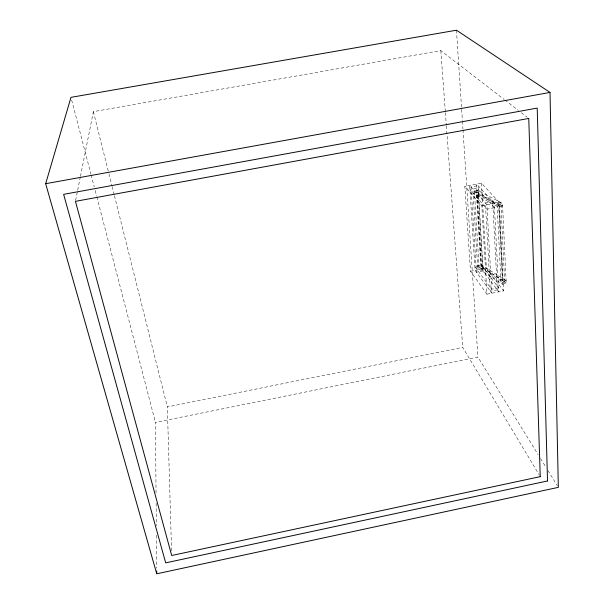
<?xml version="1.0" encoding="UTF-8"?>
<svg xmlns="http://www.w3.org/2000/svg" width="604" height="604" viewBox="0 0 604 604"><rect width="100%" height="100%" fill="white"/><g stroke="black" fill="none" stroke-linecap="round" stroke-linejoin="round"><path stroke-width="0.45" stroke-dasharray="3.02 2.27" d="M75.636 200.407L77.486 191.166M77.667 190.237L80.257 177.297M80.438 176.368L93.371 111.642L440.814 50.6L504.166 99.464M502.573 284.288L506.243 283.012L502.468 203.306L476.654 189.928L472.94 191.075L477.764 268.297L502.573 284.288L498.632 204.522L472.94 191.075M477.764 268.297L481.328 267.089L506.243 283.012M498.632 204.522L502.468 203.306M156.051 492.932L155.447 422.407L477.9 357.092L538.104 454.593M171.551 550.803L167.338 406.922L462.724 347.406L539.274 475.031M486.96 294.163L503.623 290.871L499.289 202.393L481.456 183.193L464.846 186.311L470.501 271.294L486.96 294.163L481.811 205.707L464.846 186.311M470.501 271.294L486.371 268.199L503.623 290.871M481.811 205.707L499.289 202.393M504.914 100.037L518.323 110.389M521.305 112.684L527.269 117.289M540.572 458.587L546.001 467.383M547.971 470.576L557.349 485.759M71.68 100.083L90.902 174.05M91.136 174.964L94.224 186.832M95.175 190.487L96.595 195.96M96.836 196.874L155.447 422.407M93.371 111.642L108.712 172.895M108.939 173.809L111.914 185.692M112.148 186.606L114.209 194.835M114.435 195.749L167.338 406.922M440.814 50.6L445.322 111.649M445.39 112.593L446.296 124.802M446.364 125.738L462.724 347.406M456.473 30.2L462.385 120.377M462.445 121.313L462.936 128.833M462.996 129.769L477.9 357.092M476.654 189.928L481.328 267.089M481.456 183.193L486.371 268.199M156.142 503.275L156.338 525.842M156.413 535.25L156.7 568.16M506.129 280.611L502.452 281.887L477.621 265.971L481.184 264.763L506.129 280.611M504.687 282.015L501.026 283.291L497.032 203.684L500.859 202.468L504.687 282.015M482.762 268.01L479.199 269.225L474.427 191.853L478.149 190.698L482.762 268.01M502.596 205.911L498.761 207.134L473.098 193.597L476.813 192.442L502.596 205.911M498.594 287.821L491.565 289.203L474.85 266.545L481.547 265.239L498.594 287.821M497.319 289.844L490.335 291.219L485.367 203.057L492.698 201.668L497.319 289.844M483.14 270.909L476.428 272.215L471.029 186.938L478.051 185.624L483.14 270.909M494.457 207.738L487.118 209.127L469.927 189.611L476.911 188.297L494.457 207.738M499.078 205.685L476.443 193.801L480.844 266.281L502.739 280.256L499.078 205.685M494.231 203.352L476.654 184.092L481.781 269.097L498.806 291.823L494.231 203.352M486.869 204.748L469.663 185.405L475.099 270.403L491.792 293.212L486.869 204.748"/><path stroke-width="0.91" d="M45.662 183.692L70.97 97.35L456.473 30.2L550.01 92.427L558.338 487.36L156.746 573.8L45.662 183.692L550.01 92.427M156.723 570.976L156.738 572.856M547.526 480.958L165.685 562.86L63.631 194.337L537.213 108.086L547.526 480.958M540.24 476.647L171.695 555.506L75.455 201.336L528.757 118.437L540.24 476.647"/></g></svg>
